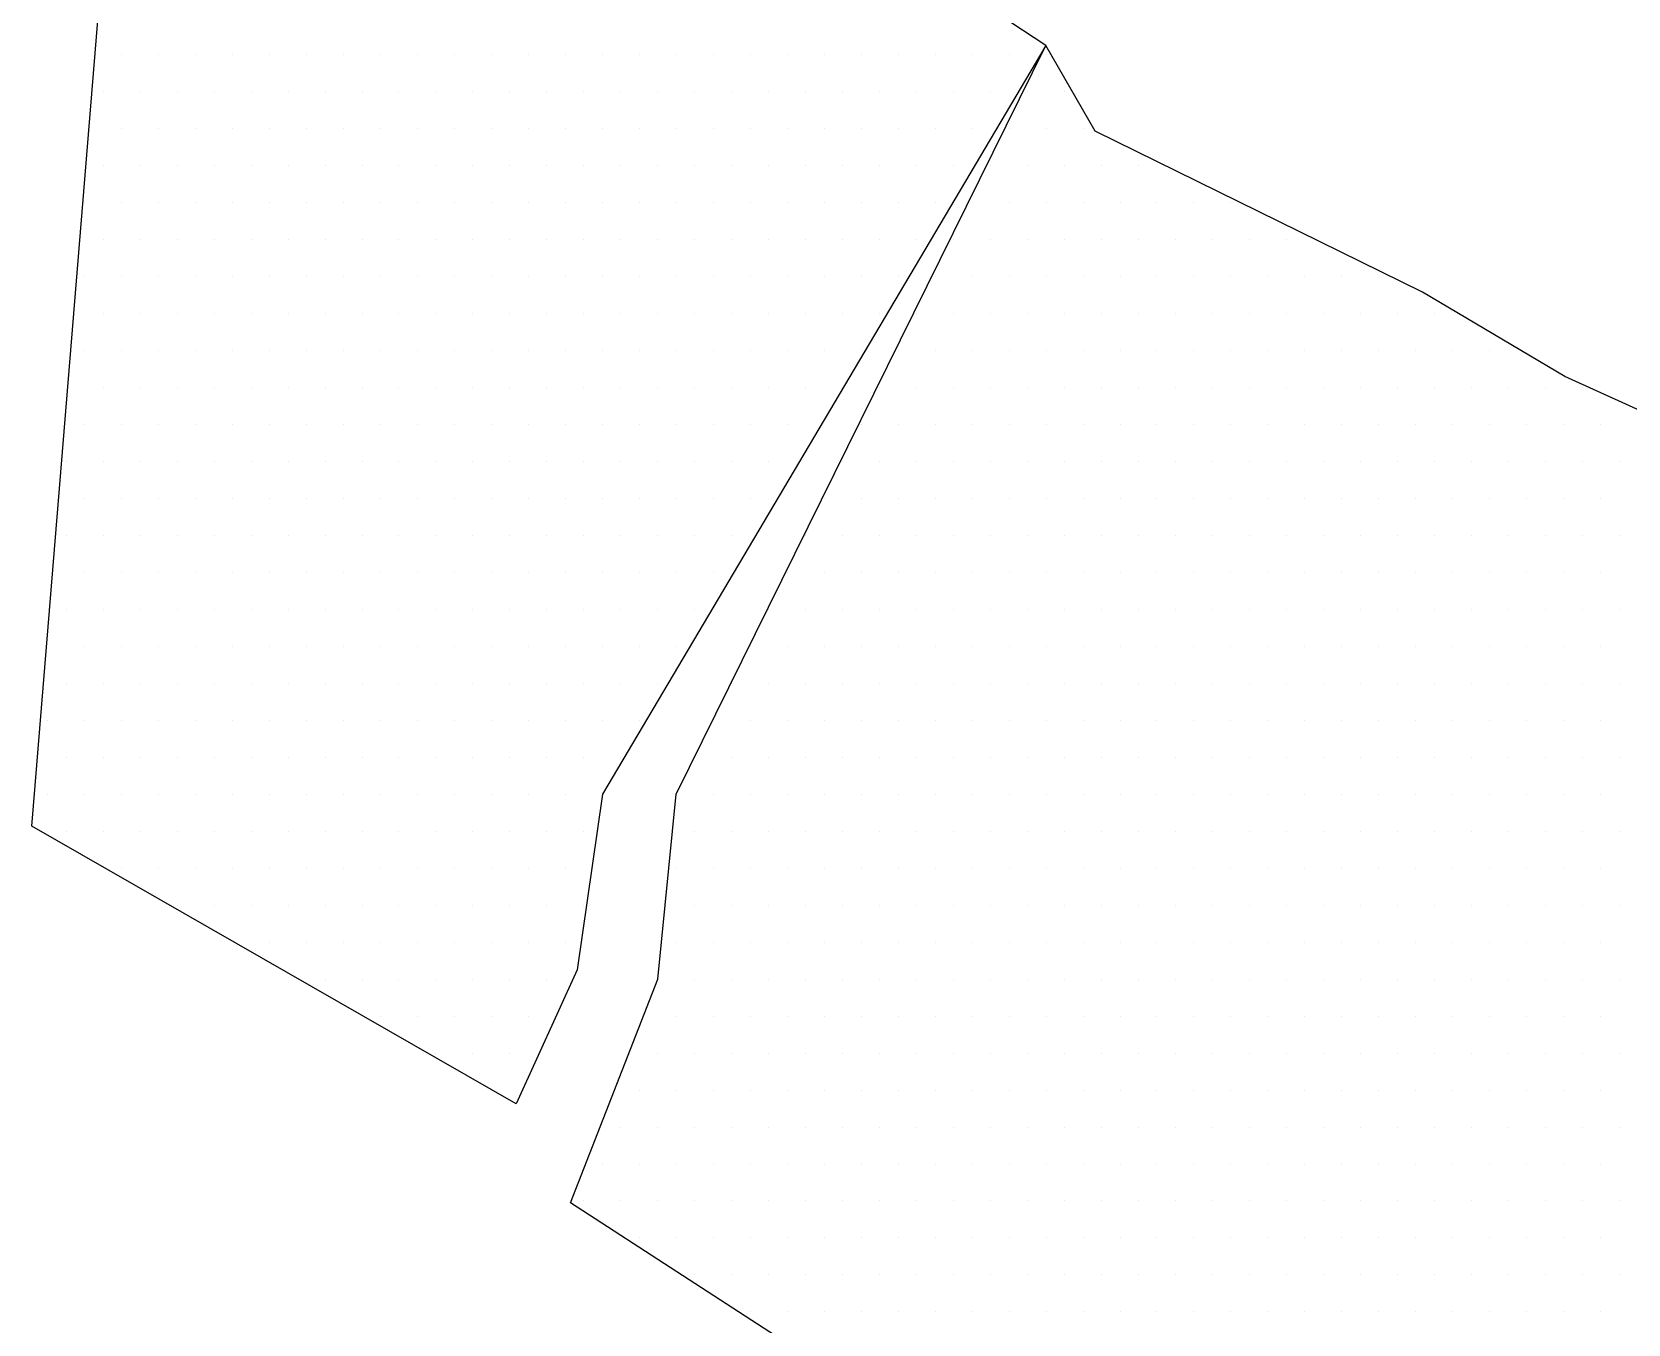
# Model space of a CAD drawing. Header units: metres. Extents: x 3.7 to 6.37, y -20.79 to -16.93.
# Drawn here: x 3.745 to 4.284, y -18.854 to -18.417 of the extents above; entities that cross this region are included whole.
import ezdxf

# ---------------------------------------------------------------- set-up
doc = ezdxf.new("R2010")
doc.units = ezdxf.units.M
doc.header["$LTSCALE"] = 25
doc.header["$MEASUREMENT"] = 0
doc.layers.get('0').update_dxf_attribs({"linetype": 'CONTINUOUS'})
doc.layers.add('STEINE', color=4, linetype='CONTINUOUS')
doc.layers.add('STEINESCHRAFF', color=4, linetype='CONTINUOUS')

# ---------------------------------------------------------------- blocks, each defined once
blk = doc.blocks.new('*X10')
at = {"color": 0}
for p, q in [((377.5, -1842.5), (377.5, -1842.5)), ((378.75, -1842.5), (378.75, -1842.5)), ((380, -1842.5), (380, -1842.5)), ((381.25, -1842.5), (381.25, -1842.5)), ((382.5, -1842.5), (382.5, -1842.5)), ((383.75, -1842.5), (383.75, -1842.5)), ((385, -1842.5), (385, -1842.5)), ((386.25, -1842.5), (386.25, -1842.5)), ((387.5, -1842.5), (387.5, -1842.5)), ((388.75, -1842.5), (388.75, -1842.5)), ((390, -1842.5), (390, -1842.5)), ((391.25, -1842.5), (391.25, -1842.5)), ((392.5, -1842.5), (392.5, -1842.5)), ((393.75, -1842.5), (393.75, -1842.5)), ((395, -1842.5), (395, -1842.5)), ((396.25, -1842.5), (396.25, -1842.5)), ((397.5, -1842.5), (397.5, -1842.5)), ((398.75, -1842.5), (398.75, -1842.5)), ((400, -1842.5), (400, -1842.5)), ((401.25, -1842.5), (401.25, -1842.5)), ((402.5, -1842.5), (402.5, -1842.5)), ((403.75, -1842.5), (403.75, -1842.5)), ((405, -1842.5), (405, -1842.5)), ((406.25, -1842.5), (406.25, -1842.5)), ((407.5, -1842.5), (407.5, -1842.5)), ((408.75, -1842.5), (408.75, -1842.5)), ((376.875, -1843.75), (376.875, -1843.75)), ((378.125, -1843.75), (378.125, -1843.75)), ((379.375, -1843.75), (379.375, -1843.75)), ((380.625, -1843.75), (380.625, -1843.75)), ((381.875, -1843.75), (381.875, -1843.75)), ((383.125, -1843.75), (383.125, -1843.75)), ((384.375, -1843.75), (384.375, -1843.75)), ((385.625, -1843.75), (385.625, -1843.75)), ((386.875, -1843.75), (386.875, -1843.75)), ((388.125, -1843.75), (388.125, -1843.75)), ((389.375, -1843.75), (389.375, -1843.75)), ((390.625, -1843.75), (390.625, -1843.75)), ((391.875, -1843.75), (391.875, -1843.75)), ((393.125, -1843.75), (393.125, -1843.75)), ((394.375, -1843.75), (394.375, -1843.75)), ((395.625, -1843.75), (395.625, -1843.75)), ((396.875, -1843.75), (396.875, -1843.75)), ((398.125, -1843.75), (398.125, -1843.75)), ((399.375, -1843.75), (399.375, -1843.75)), ((400.625, -1843.75), (400.625, -1843.75)), ((401.875, -1843.75), (401.875, -1843.75)), ((403.125, -1843.75), (403.125, -1843.75)), ((404.375, -1843.75), (404.375, -1843.75)), ((405.625, -1843.75), (405.625, -1843.75)), ((406.875, -1843.75), (406.875, -1843.75)), ((408.125, -1843.75), (408.125, -1843.75)), ((409.375, -1843.75), (409.375, -1843.75)), ((377.5, -1845), (377.5, -1845)), ((378.75, -1845), (378.75, -1845)), ((380, -1845), (380, -1845)), ((381.25, -1845), (381.25, -1845)), ((382.5, -1845), (382.5, -1845)), ((383.75, -1845), (383.75, -1845)), ((385, -1845), (385, -1845)), ((386.25, -1845), (386.25, -1845)), ((387.5, -1845), (387.5, -1845)), ((388.75, -1845), (388.75, -1845)), ((390, -1845), (390, -1845)), ((391.25, -1845), (391.25, -1845)), ((392.5, -1845), (392.5, -1845)), ((393.75, -1845), (393.75, -1845)), ((395, -1845), (395, -1845)), ((396.25, -1845), (396.25, -1845)), ((397.5, -1845), (397.5, -1845)), ((398.75, -1845), (398.75, -1845)), ((400, -1845), (400, -1845)), ((401.25, -1845), (401.25, -1845)), ((402.5, -1845), (402.5, -1845)), ((403.75, -1845), (403.75, -1845)), ((405, -1845), (405, -1845)), ((406.25, -1845), (406.25, -1845)), ((407.5, -1845), (407.5, -1845)), ((408.75, -1845), (408.75, -1845)), ((410, -1845), (410, -1845)), ((376.875, -1846.25), (376.875, -1846.25)), ((378.125, -1846.25), (378.125, -1846.25)), ((379.375, -1846.25), (379.375, -1846.25)), ((380.625, -1846.25), (380.625, -1846.25)), ((381.875, -1846.25), (381.875, -1846.25)), ((383.125, -1846.25), (383.125, -1846.25)), ((384.375, -1846.25), (384.375, -1846.25)), ((385.625, -1846.25), (385.625, -1846.25)), ((386.875, -1846.25), (386.875, -1846.25)), ((388.125, -1846.25), (388.125, -1846.25)), ((389.375, -1846.25), (389.375, -1846.25)), ((390.625, -1846.25), (390.625, -1846.25)), ((391.875, -1846.25), (391.875, -1846.25)), ((393.125, -1846.25), (393.125, -1846.25)), ((394.375, -1846.25), (394.375, -1846.25)), ((395.625, -1846.25), (395.625, -1846.25)), ((396.875, -1846.25), (396.875, -1846.25)), ((398.125, -1846.25), (398.125, -1846.25)), ((399.375, -1846.25), (399.375, -1846.25)), ((400.625, -1846.25), (400.625, -1846.25)), ((401.875, -1846.25), (401.875, -1846.25)), ((403.125, -1846.25), (403.125, -1846.25)), ((404.375, -1846.25), (404.375, -1846.25)), ((405.625, -1846.25), (405.625, -1846.25)), ((406.875, -1846.25), (406.875, -1846.25)), ((408.125, -1846.25), (408.125, -1846.25)), ((409.375, -1846.25), (409.375, -1846.25)), ((410.625, -1846.25), (410.625, -1846.25)), ((411.875, -1846.25), (411.875, -1846.25)), ((376.25, -1847.5), (376.25, -1847.5)), ((377.5, -1847.5), (377.5, -1847.5)), ((378.75, -1847.5), (378.75, -1847.5)), ((380, -1847.5), (380, -1847.5)), ((381.25, -1847.5), (381.25, -1847.5)), ((382.5, -1847.5), (382.5, -1847.5)), ((383.75, -1847.5), (383.75, -1847.5)), ((385, -1847.5), (385, -1847.5)), ((386.25, -1847.5), (386.25, -1847.5)), ((387.5, -1847.5), (387.5, -1847.5)), ((388.75, -1847.5), (388.75, -1847.5)), ((390, -1847.5), (390, -1847.5)), ((391.25, -1847.5), (391.25, -1847.5)), ((392.5, -1847.5), (392.5, -1847.5)), ((393.75, -1847.5), (393.75, -1847.5)), ((395, -1847.5), (395, -1847.5)), ((396.25, -1847.5), (396.25, -1847.5)), ((397.5, -1847.5), (397.5, -1847.5)), ((398.75, -1847.5), (398.75, -1847.5)), ((400, -1847.5), (400, -1847.5)), ((401.25, -1847.5), (401.25, -1847.5)), ((402.5, -1847.5), (402.5, -1847.5)), ((403.75, -1847.5), (403.75, -1847.5)), ((405, -1847.5), (405, -1847.5)), ((406.25, -1847.5), (406.25, -1847.5)), ((407.5, -1847.5), (407.5, -1847.5)), ((408.75, -1847.5), (408.75, -1847.5)), ((410, -1847.5), (410, -1847.5)), ((411.25, -1847.5), (411.25, -1847.5)), ((412.5, -1847.5), (412.5, -1847.5)), ((413.75, -1847.5), (413.75, -1847.5)), ((415, -1847.5), (415, -1847.5)), ((376.875, -1848.75), (376.875, -1848.75)), ((378.125, -1848.75), (378.125, -1848.75)), ((379.375, -1848.75), (379.375, -1848.75)), ((380.625, -1848.75), (380.625, -1848.75)), ((381.875, -1848.75), (381.875, -1848.75)), ((383.125, -1848.75), (383.125, -1848.75)), ((384.375, -1848.75), (384.375, -1848.75)), ((385.625, -1848.75), (385.625, -1848.75)), ((386.875, -1848.75), (386.875, -1848.75)), ((388.125, -1848.75), (388.125, -1848.75)), ((389.375, -1848.75), (389.375, -1848.75)), ((390.625, -1848.75), (390.625, -1848.75)), ((391.875, -1848.75), (391.875, -1848.75)), ((393.125, -1848.75), (393.125, -1848.75)), ((394.375, -1848.75), (394.375, -1848.75)), ((395.625, -1848.75), (395.625, -1848.75)), ((396.875, -1848.75), (396.875, -1848.75)), ((398.125, -1848.75), (398.125, -1848.75)), ((399.375, -1848.75), (399.375, -1848.75)), ((400.625, -1848.75), (400.625, -1848.75)), ((401.875, -1848.75), (401.875, -1848.75)), ((403.125, -1848.75), (403.125, -1848.75)), ((404.375, -1848.75), (404.375, -1848.75)), ((405.625, -1848.75), (405.625, -1848.75)), ((406.875, -1848.75), (406.875, -1848.75)), ((408.125, -1848.75), (408.125, -1848.75)), ((409.375, -1848.75), (409.375, -1848.75)), ((410.625, -1848.75), (410.625, -1848.75)), ((411.875, -1848.75), (411.875, -1848.75)), ((413.125, -1848.75), (413.125, -1848.75)), ((414.375, -1848.75), (414.375, -1848.75)), ((415.625, -1848.75), (415.625, -1848.75)), ((416.875, -1848.75), (416.875, -1848.75)), ((376.25, -1850), (376.25, -1850)), ((377.5, -1850), (377.5, -1850)), ((378.75, -1850), (378.75, -1850)), ((380, -1850), (380, -1850)), ((381.25, -1850), (381.25, -1850)), ((382.5, -1850), (382.5, -1850)), ((383.75, -1850), (383.75, -1850)), ((385, -1850), (385, -1850)), ((386.25, -1850), (386.25, -1850)), ((387.5, -1850), (387.5, -1850)), ((388.75, -1850), (388.75, -1850)), ((390, -1850), (390, -1850)), ((391.25, -1850), (391.25, -1850)), ((392.5, -1850), (392.5, -1850)), ((393.75, -1850), (393.75, -1850)), ((395, -1850), (395, -1850)), ((396.25, -1850), (396.25, -1850)), ((397.5, -1850), (397.5, -1850)), ((398.75, -1850), (398.75, -1850)), ((400, -1850), (400, -1850)), ((401.25, -1850), (401.25, -1850)), ((402.5, -1850), (402.5, -1850)), ((403.75, -1850), (403.75, -1850)), ((405, -1850), (405, -1850)), ((406.25, -1850), (406.25, -1850)), ((407.5, -1850), (407.5, -1850)), ((408.75, -1850), (408.75, -1850)), ((410, -1850), (410, -1850)), ((411.25, -1850), (411.25, -1850)), ((412.5, -1850), (412.5, -1850)), ((413.75, -1850), (413.75, -1850)), ((415, -1850), (415, -1850)), ((416.25, -1850), (416.25, -1850)), ((417.5, -1850), (417.5, -1850)), ((418.75, -1850), (418.75, -1850)), ((420, -1850), (420, -1850)), ((376.875, -1851.25), (376.875, -1851.25)), ((378.125, -1851.25), (378.125, -1851.25)), ((379.375, -1851.25), (379.375, -1851.25)), ((380.625, -1851.25), (380.625, -1851.25)), ((381.875, -1851.25), (381.875, -1851.25)), ((383.125, -1851.25), (383.125, -1851.25)), ((384.375, -1851.25), (384.375, -1851.25)), ((385.625, -1851.25), (385.625, -1851.25)), ((386.875, -1851.25), (386.875, -1851.25)), ((388.125, -1851.25), (388.125, -1851.25)), ((389.375, -1851.25), (389.375, -1851.25)), ((390.625, -1851.25), (390.625, -1851.25)), ((391.875, -1851.25), (391.875, -1851.25)), ((393.125, -1851.25), (393.125, -1851.25)), ((394.375, -1851.25), (394.375, -1851.25)), ((395.625, -1851.25), (395.625, -1851.25)), ((396.875, -1851.25), (396.875, -1851.25)), ((398.125, -1851.25), (398.125, -1851.25)), ((399.375, -1851.25), (399.375, -1851.25)), ((400.625, -1851.25), (400.625, -1851.25)), ((401.875, -1851.25), (401.875, -1851.25)), ((403.125, -1851.25), (403.125, -1851.25)), ((404.375, -1851.25), (404.375, -1851.25)), ((405.625, -1851.25), (405.625, -1851.25)), ((406.875, -1851.25), (406.875, -1851.25)), ((408.125, -1851.25), (408.125, -1851.25)), ((409.375, -1851.25), (409.375, -1851.25)), ((410.625, -1851.25), (410.625, -1851.25)), ((411.875, -1851.25), (411.875, -1851.25)), ((413.125, -1851.25), (413.125, -1851.25)), ((414.375, -1851.25), (414.375, -1851.25)), ((415.625, -1851.25), (415.625, -1851.25)), ((416.875, -1851.25), (416.875, -1851.25)), ((418.125, -1851.25), (418.125, -1851.25)), ((419.375, -1851.25), (419.375, -1851.25)), ((420.625, -1851.25), (420.625, -1851.25)), ((421.875, -1851.25), (421.875, -1851.25)), ((376.25, -1852.5), (376.25, -1852.5)), ((377.5, -1852.5), (377.5, -1852.5)), ((378.75, -1852.5), (378.75, -1852.5)), ((380, -1852.5), (380, -1852.5)), ((381.25, -1852.5), (381.25, -1852.5)), ((382.5, -1852.5), (382.5, -1852.5)), ((383.75, -1852.5), (383.75, -1852.5)), ((385, -1852.5), (385, -1852.5)), ((386.25, -1852.5), (386.25, -1852.5)), ((387.5, -1852.5), (387.5, -1852.5)), ((388.75, -1852.5), (388.75, -1852.5)), ((390, -1852.5), (390, -1852.5)), ((391.25, -1852.5), (391.25, -1852.5)), ((392.5, -1852.5), (392.5, -1852.5)), ((393.75, -1852.5), (393.75, -1852.5)), ((395, -1852.5), (395, -1852.5)), ((396.25, -1852.5), (396.25, -1852.5)), ((397.5, -1852.5), (397.5, -1852.5)), ((398.75, -1852.5), (398.75, -1852.5)), ((400, -1852.5), (400, -1852.5)), ((401.25, -1852.5), (401.25, -1852.5)), ((402.5, -1852.5), (402.5, -1852.5)), ((403.75, -1852.5), (403.75, -1852.5)), ((405, -1852.5), (405, -1852.5)), ((406.25, -1852.5), (406.25, -1852.5)), ((407.5, -1852.5), (407.5, -1852.5)), ((408.75, -1852.5), (408.75, -1852.5)), ((410, -1852.5), (410, -1852.5)), ((411.25, -1852.5), (411.25, -1852.5)), ((412.5, -1852.5), (412.5, -1852.5)), ((413.75, -1852.5), (413.75, -1852.5)), ((415, -1852.5), (415, -1852.5)), ((416.25, -1852.5), (416.25, -1852.5)), ((417.5, -1852.5), (417.5, -1852.5)), ((418.75, -1852.5), (418.75, -1852.5)), ((420, -1852.5), (420, -1852.5)), ((421.25, -1852.5), (421.25, -1852.5)), ((422.5, -1852.5), (422.5, -1852.5)), ((423.75, -1852.5), (423.75, -1852.5)), ((376.875, -1853.75), (376.875, -1853.75)), ((378.125, -1853.75), (378.125, -1853.75)), ((379.375, -1853.75), (379.375, -1853.75)), ((380.625, -1853.75), (380.625, -1853.75)), ((381.875, -1853.75), (381.875, -1853.75)), ((383.125, -1853.75), (383.125, -1853.75)), ((384.375, -1853.75), (384.375, -1853.75)), ((385.625, -1853.75), (385.625, -1853.75)), ((386.875, -1853.75), (386.875, -1853.75)), ((388.125, -1853.75), (388.125, -1853.75)), ((389.375, -1853.75), (389.375, -1853.75)), ((390.625, -1853.75), (390.625, -1853.75)), ((391.875, -1853.75), (391.875, -1853.75)), ((393.125, -1853.75), (393.125, -1853.75)), ((394.375, -1853.75), (394.375, -1853.75)), ((395.625, -1853.75), (395.625, -1853.75)), ((396.875, -1853.75), (396.875, -1853.75)), ((398.125, -1853.75), (398.125, -1853.75)), ((399.375, -1853.75), (399.375, -1853.75)), ((400.625, -1853.75), (400.625, -1853.75)), ((401.875, -1853.75), (401.875, -1853.75)), ((403.125, -1853.75), (403.125, -1853.75)), ((404.375, -1853.75), (404.375, -1853.75)), ((405.625, -1853.75), (405.625, -1853.75)), ((406.875, -1853.75), (406.875, -1853.75)), ((408.125, -1853.75), (408.125, -1853.75)), ((409.375, -1853.75), (409.375, -1853.75)), ((410.625, -1853.75), (410.625, -1853.75)), ((411.875, -1853.75), (411.875, -1853.75)), ((413.125, -1853.75), (413.125, -1853.75)), ((414.375, -1853.75), (414.375, -1853.75)), ((415.625, -1853.75), (415.625, -1853.75)), ((416.875, -1853.75), (416.875, -1853.75)), ((418.125, -1853.75), (418.125, -1853.75)), ((419.375, -1853.75), (419.375, -1853.75)), ((420.625, -1853.75), (420.625, -1853.75)), ((421.875, -1853.75), (421.875, -1853.75)), ((423.125, -1853.75), (423.125, -1853.75)), ((424.375, -1853.75), (424.375, -1853.75)), ((425.625, -1853.75), (425.625, -1853.75)), ((426.875, -1853.75), (426.875, -1853.75)), ((376.25, -1855), (376.25, -1855)), ((377.5, -1855), (377.5, -1855)), ((378.75, -1855), (378.75, -1855)), ((380, -1855), (380, -1855)), ((381.25, -1855), (381.25, -1855)), ((382.5, -1855), (382.5, -1855)), ((383.75, -1855), (383.75, -1855)), ((385, -1855), (385, -1855)), ((386.25, -1855), (386.25, -1855)), ((387.5, -1855), (387.5, -1855)), ((388.75, -1855), (388.75, -1855)), ((390, -1855), (390, -1855)), ((391.25, -1855), (391.25, -1855)), ((392.5, -1855), (392.5, -1855)), ((393.75, -1855), (393.75, -1855)), ((395, -1855), (395, -1855)), ((396.25, -1855), (396.25, -1855)), ((397.5, -1855), (397.5, -1855)), ((398.75, -1855), (398.75, -1855)), ((400, -1855), (400, -1855)), ((402.5, -1855), (402.5, -1855)), ((403.75, -1855), (403.75, -1855)), ((405, -1855), (405, -1855)), ((406.25, -1855), (406.25, -1855)), ((407.5, -1855), (407.5, -1855)), ((408.75, -1855), (408.75, -1855)), ((410, -1855), (410, -1855)), ((411.25, -1855), (411.25, -1855)), ((412.5, -1855), (412.5, -1855)), ((413.75, -1855), (413.75, -1855)), ((415, -1855), (415, -1855)), ((416.25, -1855), (416.25, -1855)), ((417.5, -1855), (417.5, -1855)), ((418.75, -1855), (418.75, -1855)), ((420, -1855), (420, -1855)), ((421.25, -1855), (421.25, -1855)), ((422.5, -1855), (422.5, -1855)), ((423.75, -1855), (423.75, -1855)), ((425, -1855), (425, -1855)), ((426.25, -1855), (426.25, -1855)), ((427.5, -1855), (427.5, -1855)), ((375.625, -1856.25), (375.625, -1856.25)), ((376.875, -1856.25), (376.875, -1856.25)), ((378.125, -1856.25), (378.125, -1856.25)), ((379.375, -1856.25), (379.375, -1856.25)), ((380.625, -1856.25), (380.625, -1856.25)), ((381.875, -1856.25), (381.875, -1856.25)), ((383.125, -1856.25), (383.125, -1856.25)), ((384.375, -1856.25), (384.375, -1856.25)), ((385.625, -1856.25), (385.625, -1856.25)), ((386.875, -1856.25), (386.875, -1856.25)), ((388.125, -1856.25), (388.125, -1856.25)), ((389.375, -1856.25), (389.375, -1856.25)), ((390.625, -1856.25), (390.625, -1856.25)), ((391.875, -1856.25), (391.875, -1856.25)), ((393.125, -1856.25), (393.125, -1856.25)), ((394.375, -1856.25), (394.375, -1856.25)), ((395.625, -1856.25), (395.625, -1856.25)), ((396.875, -1856.25), (396.875, -1856.25)), ((398.125, -1856.25), (398.125, -1856.25)), ((399.375, -1856.25), (399.375, -1856.25)), ((401.875, -1856.25), (401.875, -1856.25)), ((403.125, -1856.25), (403.125, -1856.25)), ((404.375, -1856.25), (404.375, -1856.25)), ((405.625, -1856.25), (405.625, -1856.25)), ((406.875, -1856.25), (406.875, -1856.25)), ((408.125, -1856.25), (408.125, -1856.25)), ((409.375, -1856.25), (409.375, -1856.25)), ((410.625, -1856.25), (410.625, -1856.25)), ((411.875, -1856.25), (411.875, -1856.25)), ((413.125, -1856.25), (413.125, -1856.25)), ((414.375, -1856.25), (414.375, -1856.25)), ((415.625, -1856.25), (415.625, -1856.25)), ((416.875, -1856.25), (416.875, -1856.25)), ((418.125, -1856.25), (418.125, -1856.25)), ((419.375, -1856.25), (419.375, -1856.25)), ((420.625, -1856.25), (420.625, -1856.25)), ((421.875, -1856.25), (421.875, -1856.25)), ((423.125, -1856.25), (423.125, -1856.25)), ((424.375, -1856.25), (424.375, -1856.25)), ((425.625, -1856.25), (425.625, -1856.25)), ((426.875, -1856.25), (426.875, -1856.25)), ((428.125, -1856.25), (428.125, -1856.25)), ((376.25, -1857.5), (376.25, -1857.5)), ((377.5, -1857.5), (377.5, -1857.5)), ((378.75, -1857.5), (378.75, -1857.5)), ((380, -1857.5), (380, -1857.5)), ((381.25, -1857.5), (381.25, -1857.5)), ((382.5, -1857.5), (382.5, -1857.5)), ((383.75, -1857.5), (383.75, -1857.5)), ((385, -1857.5), (385, -1857.5)), ((386.25, -1857.5), (386.25, -1857.5)), ((387.5, -1857.5), (387.5, -1857.5)), ((388.75, -1857.5), (388.75, -1857.5)), ((390, -1857.5), (390, -1857.5)), ((391.25, -1857.5), (391.25, -1857.5)), ((392.5, -1857.5), (392.5, -1857.5)), ((393.75, -1857.5), (393.75, -1857.5)), ((395, -1857.5), (395, -1857.5)), ((396.25, -1857.5), (396.25, -1857.5)), ((397.5, -1857.5), (397.5, -1857.5)), ((398.75, -1857.5), (398.75, -1857.5)), ((401.25, -1857.5), (401.25, -1857.5)), ((402.5, -1857.5), (402.5, -1857.5)), ((403.75, -1857.5), (403.75, -1857.5)), ((405, -1857.5), (405, -1857.5)), ((406.25, -1857.5), (406.25, -1857.5)), ((407.5, -1857.5), (407.5, -1857.5)), ((408.75, -1857.5), (408.75, -1857.5)), ((410, -1857.5), (410, -1857.5)), ((411.25, -1857.5), (411.25, -1857.5)), ((412.5, -1857.5), (412.5, -1857.5)), ((413.75, -1857.5), (413.75, -1857.5)), ((415, -1857.5), (415, -1857.5)), ((416.25, -1857.5), (416.25, -1857.5)), ((417.5, -1857.5), (417.5, -1857.5)), ((418.75, -1857.5), (418.75, -1857.5)), ((420, -1857.5), (420, -1857.5)), ((421.25, -1857.5), (421.25, -1857.5)), ((422.5, -1857.5), (422.5, -1857.5)), ((423.75, -1857.5), (423.75, -1857.5)), ((425, -1857.5), (425, -1857.5)), ((426.25, -1857.5), (426.25, -1857.5)), ((427.5, -1857.5), (427.5, -1857.5)), ((375.625, -1858.75), (375.625, -1858.75)), ((376.875, -1858.75), (376.875, -1858.75)), ((378.125, -1858.75), (378.125, -1858.75)), ((379.375, -1858.75), (379.375, -1858.75)), ((380.625, -1858.75), (380.625, -1858.75)), ((381.875, -1858.75), (381.875, -1858.75)), ((383.125, -1858.75), (383.125, -1858.75)), ((384.375, -1858.75), (384.375, -1858.75)), ((385.625, -1858.75), (385.625, -1858.75)), ((386.875, -1858.75), (386.875, -1858.75)), ((388.125, -1858.75), (388.125, -1858.75)), ((389.375, -1858.75), (389.375, -1858.75)), ((390.625, -1858.75), (390.625, -1858.75)), ((391.875, -1858.75), (391.875, -1858.75)), ((393.125, -1858.75), (393.125, -1858.75)), ((394.375, -1858.75), (394.375, -1858.75)), ((395.625, -1858.75), (395.625, -1858.75)), ((396.875, -1858.75), (396.875, -1858.75)), ((398.125, -1858.75), (398.125, -1858.75)), ((400.625, -1858.75), (400.625, -1858.75)), ((401.875, -1858.75), (401.875, -1858.75)), ((403.125, -1858.75), (403.125, -1858.75)), ((404.375, -1858.75), (404.375, -1858.75)), ((405.625, -1858.75), (405.625, -1858.75)), ((406.875, -1858.75), (406.875, -1858.75)), ((408.125, -1858.75), (408.125, -1858.75)), ((409.375, -1858.75), (409.375, -1858.75)), ((410.625, -1858.75), (410.625, -1858.75)), ((411.875, -1858.75), (411.875, -1858.75)), ((413.125, -1858.75), (413.125, -1858.75)), ((414.375, -1858.75), (414.375, -1858.75)), ((415.625, -1858.75), (415.625, -1858.75)), ((416.875, -1858.75), (416.875, -1858.75)), ((418.125, -1858.75), (418.125, -1858.75)), ((419.375, -1858.75), (419.375, -1858.75)), ((420.625, -1858.75), (420.625, -1858.75)), ((421.875, -1858.75), (421.875, -1858.75)), ((423.125, -1858.75), (423.125, -1858.75)), ((424.375, -1858.75), (424.375, -1858.75)), ((425.625, -1858.75), (425.625, -1858.75)), ((426.875, -1858.75), (426.875, -1858.75)), ((428.125, -1858.75), (428.125, -1858.75)), ((376.25, -1860), (376.25, -1860)), ((377.5, -1860), (377.5, -1860)), ((378.75, -1860), (378.75, -1860)), ((380, -1860), (380, -1860)), ((381.25, -1860), (381.25, -1860)), ((382.5, -1860), (382.5, -1860)), ((383.75, -1860), (383.75, -1860)), ((385, -1860), (385, -1860)), ((386.25, -1860), (386.25, -1860)), ((387.5, -1860), (387.5, -1860)), ((388.75, -1860), (388.75, -1860)), ((390, -1860), (390, -1860)), ((391.25, -1860), (391.25, -1860)), ((392.5, -1860), (392.5, -1860)), ((393.75, -1860), (393.75, -1860)), ((395, -1860), (395, -1860)), ((396.25, -1860), (396.25, -1860)), ((397.5, -1860), (397.5, -1860)), ((400, -1860), (400, -1860)), ((401.25, -1860), (401.25, -1860)), ((402.5, -1860), (402.5, -1860)), ((403.75, -1860), (403.75, -1860)), ((405, -1860), (405, -1860)), ((406.25, -1860), (406.25, -1860)), ((407.5, -1860), (407.5, -1860)), ((408.75, -1860), (408.75, -1860)), ((410, -1860), (410, -1860)), ((411.25, -1860), (411.25, -1860)), ((412.5, -1860), (412.5, -1860)), ((413.75, -1860), (413.75, -1860)), ((415, -1860), (415, -1860)), ((416.25, -1860), (416.25, -1860)), ((417.5, -1860), (417.5, -1860)), ((418.75, -1860), (418.75, -1860)), ((420, -1860), (420, -1860)), ((421.25, -1860), (421.25, -1860)), ((422.5, -1860), (422.5, -1860)), ((423.75, -1860), (423.75, -1860)), ((425, -1860), (425, -1860)), ((426.25, -1860), (426.25, -1860)), ((427.5, -1860), (427.5, -1860)), ((375.625, -1861.25), (375.625, -1861.25)), ((376.875, -1861.25), (376.875, -1861.25)), ((378.125, -1861.25), (378.125, -1861.25)), ((379.375, -1861.25), (379.375, -1861.25)), ((380.625, -1861.25), (380.625, -1861.25)), ((381.875, -1861.25), (381.875, -1861.25)), ((383.125, -1861.25), (383.125, -1861.25)), ((384.375, -1861.25), (384.375, -1861.25)), ((385.625, -1861.25), (385.625, -1861.25)), ((386.875, -1861.25), (386.875, -1861.25)), ((388.125, -1861.25), (388.125, -1861.25)), ((389.375, -1861.25), (389.375, -1861.25)), ((390.625, -1861.25), (390.625, -1861.25)), ((391.875, -1861.25), (391.875, -1861.25)), ((393.125, -1861.25), (393.125, -1861.25)), ((394.375, -1861.25), (394.375, -1861.25)), ((395.625, -1861.25), (395.625, -1861.25)), ((396.875, -1861.25), (396.875, -1861.25)), ((399.375, -1861.25), (399.375, -1861.25)), ((400.625, -1861.25), (400.625, -1861.25)), ((401.875, -1861.25), (401.875, -1861.25)), ((403.125, -1861.25), (403.125, -1861.25)), ((404.375, -1861.25), (404.375, -1861.25)), ((405.625, -1861.25), (405.625, -1861.25)), ((406.875, -1861.25), (406.875, -1861.25)), ((408.125, -1861.25), (408.125, -1861.25)), ((409.375, -1861.25), (409.375, -1861.25)), ((410.625, -1861.25), (410.625, -1861.25)), ((411.875, -1861.25), (411.875, -1861.25)), ((413.125, -1861.25), (413.125, -1861.25)), ((414.375, -1861.25), (414.375, -1861.25)), ((415.625, -1861.25), (415.625, -1861.25)), ((416.875, -1861.25), (416.875, -1861.25)), ((418.125, -1861.25), (418.125, -1861.25)), ((419.375, -1861.25), (419.375, -1861.25)), ((420.625, -1861.25), (420.625, -1861.25)), ((421.875, -1861.25), (421.875, -1861.25)), ((423.125, -1861.25), (423.125, -1861.25)), ((424.375, -1861.25), (424.375, -1861.25)), ((425.625, -1861.25), (425.625, -1861.25)), ((426.875, -1861.25), (426.875, -1861.25)), ((428.125, -1861.25), (428.125, -1861.25)), ((375, -1862.5), (375, -1862.5)), ((376.25, -1862.5), (376.25, -1862.5)), ((377.5, -1862.5), (377.5, -1862.5)), ((378.75, -1862.5), (378.75, -1862.5)), ((380, -1862.5), (380, -1862.5)), ((381.25, -1862.5), (381.25, -1862.5)), ((382.5, -1862.5), (382.5, -1862.5)), ((383.75, -1862.5), (383.75, -1862.5)), ((385, -1862.5), (385, -1862.5)), ((386.25, -1862.5), (386.25, -1862.5)), ((387.5, -1862.5), (387.5, -1862.5)), ((388.75, -1862.5), (388.75, -1862.5)), ((390, -1862.5), (390, -1862.5)), ((391.25, -1862.5), (391.25, -1862.5)), ((392.5, -1862.5), (392.5, -1862.5)), ((393.75, -1862.5), (393.75, -1862.5)), ((395, -1862.5), (395, -1862.5)), ((396.25, -1862.5), (396.25, -1862.5)), ((398.75, -1862.5), (398.75, -1862.5)), ((400, -1862.5), (400, -1862.5)), ((401.25, -1862.5), (401.25, -1862.5)), ((402.5, -1862.5), (402.5, -1862.5)), ((403.75, -1862.5), (403.75, -1862.5)), ((405, -1862.5), (405, -1862.5)), ((406.25, -1862.5), (406.25, -1862.5)), ((407.5, -1862.5), (407.5, -1862.5)), ((408.75, -1862.5), (408.75, -1862.5)), ((410, -1862.5), (410, -1862.5)), ((411.25, -1862.5), (411.25, -1862.5)), ((412.5, -1862.5), (412.5, -1862.5)), ((413.75, -1862.5), (413.75, -1862.5)), ((415, -1862.5), (415, -1862.5)), ((416.25, -1862.5), (416.25, -1862.5)), ((417.5, -1862.5), (417.5, -1862.5)), ((418.75, -1862.5), (418.75, -1862.5)), ((420, -1862.5), (420, -1862.5)), ((421.25, -1862.5), (421.25, -1862.5)), ((422.5, -1862.5), (422.5, -1862.5)), ((423.75, -1862.5), (423.75, -1862.5)), ((425, -1862.5), (425, -1862.5)), ((426.25, -1862.5), (426.25, -1862.5)), ((427.5, -1862.5), (427.5, -1862.5)), ((375.625, -1863.75), (375.625, -1863.75)), ((376.875, -1863.75), (376.875, -1863.75)), ((378.125, -1863.75), (378.125, -1863.75)), ((379.375, -1863.75), (379.375, -1863.75)), ((380.625, -1863.75), (380.625, -1863.75)), ((381.875, -1863.75), (381.875, -1863.75)), ((383.125, -1863.75), (383.125, -1863.75)), ((384.375, -1863.75), (384.375, -1863.75)), ((385.625, -1863.75), (385.625, -1863.75)), ((386.875, -1863.75), (386.875, -1863.75)), ((388.125, -1863.75), (388.125, -1863.75)), ((389.375, -1863.75), (389.375, -1863.75)), ((390.625, -1863.75), (390.625, -1863.75)), ((391.875, -1863.75), (391.875, -1863.75)), ((393.125, -1863.75), (393.125, -1863.75)), ((394.375, -1863.75), (394.375, -1863.75)), ((395.625, -1863.75), (395.625, -1863.75)), ((398.125, -1863.75), (398.125, -1863.75)), ((399.375, -1863.75), (399.375, -1863.75)), ((400.625, -1863.75), (400.625, -1863.75)), ((401.875, -1863.75), (401.875, -1863.75)), ((403.125, -1863.75), (403.125, -1863.75)), ((404.375, -1863.75), (404.375, -1863.75)), ((405.625, -1863.75), (405.625, -1863.75)), ((406.875, -1863.75), (406.875, -1863.75)), ((408.125, -1863.75), (408.125, -1863.75)), ((409.375, -1863.75), (409.375, -1863.75)), ((410.625, -1863.75), (410.625, -1863.75)), ((411.875, -1863.75), (411.875, -1863.75)), ((413.125, -1863.75), (413.125, -1863.75)), ((414.375, -1863.75), (414.375, -1863.75)), ((415.625, -1863.75), (415.625, -1863.75)), ((416.875, -1863.75), (416.875, -1863.75)), ((418.125, -1863.75), (418.125, -1863.75)), ((419.375, -1863.75), (419.375, -1863.75)), ((420.625, -1863.75), (420.625, -1863.75)), ((421.875, -1863.75), (421.875, -1863.75)), ((423.125, -1863.75), (423.125, -1863.75)), ((424.375, -1863.75), (424.375, -1863.75)), ((425.625, -1863.75), (425.625, -1863.75)), ((426.875, -1863.75), (426.875, -1863.75)), ((428.125, -1863.75), (428.125, -1863.75)), ((375, -1865), (375, -1865)), ((376.25, -1865), (376.25, -1865)), ((377.5, -1865), (377.5, -1865)), ((378.75, -1865), (378.75, -1865)), ((380, -1865), (380, -1865)), ((381.25, -1865), (381.25, -1865)), ((382.5, -1865), (382.5, -1865)), ((383.75, -1865), (383.75, -1865)), ((385, -1865), (385, -1865)), ((386.25, -1865), (386.25, -1865)), ((387.5, -1865), (387.5, -1865)), ((388.75, -1865), (388.75, -1865)), ((390, -1865), (390, -1865)), ((391.25, -1865), (391.25, -1865)), ((392.5, -1865), (392.5, -1865)), ((393.75, -1865), (393.75, -1865)), ((395, -1865), (395, -1865)), ((397.5, -1865), (397.5, -1865)), ((398.75, -1865), (398.75, -1865)), ((400, -1865), (400, -1865)), ((401.25, -1865), (401.25, -1865)), ((402.5, -1865), (402.5, -1865)), ((403.75, -1865), (403.75, -1865)), ((405, -1865), (405, -1865)), ((406.25, -1865), (406.25, -1865)), ((407.5, -1865), (407.5, -1865)), ((408.75, -1865), (408.75, -1865)), ((410, -1865), (410, -1865)), ((411.25, -1865), (411.25, -1865)), ((412.5, -1865), (412.5, -1865)), ((413.75, -1865), (413.75, -1865)), ((415, -1865), (415, -1865)), ((416.25, -1865), (416.25, -1865)), ((417.5, -1865), (417.5, -1865)), ((418.75, -1865), (418.75, -1865)), ((420, -1865), (420, -1865)), ((421.25, -1865), (421.25, -1865)), ((422.5, -1865), (422.5, -1865)), ((423.75, -1865), (423.75, -1865)), ((425, -1865), (425, -1865)), ((426.25, -1865), (426.25, -1865)), ((427.5, -1865), (427.5, -1865)), ((375.625, -1866.25), (375.625, -1866.25)), ((376.875, -1866.25), (376.875, -1866.25)), ((378.125, -1866.25), (378.125, -1866.25)), ((379.375, -1866.25), (379.375, -1866.25)), ((380.625, -1866.25), (380.625, -1866.25)), ((381.875, -1866.25), (381.875, -1866.25)), ((383.125, -1866.25), (383.125, -1866.25)), ((384.375, -1866.25), (384.375, -1866.25)), ((385.625, -1866.25), (385.625, -1866.25)), ((386.875, -1866.25), (386.875, -1866.25)), ((388.125, -1866.25), (388.125, -1866.25)), ((389.375, -1866.25), (389.375, -1866.25)), ((390.625, -1866.25), (390.625, -1866.25)), ((391.875, -1866.25), (391.875, -1866.25)), ((393.125, -1866.25), (393.125, -1866.25)), ((394.375, -1866.25), (394.375, -1866.25)), ((396.875, -1866.25), (396.875, -1866.25)), ((398.125, -1866.25), (398.125, -1866.25)), ((399.375, -1866.25), (399.375, -1866.25)), ((400.625, -1866.25), (400.625, -1866.25)), ((401.875, -1866.25), (401.875, -1866.25)), ((403.125, -1866.25), (403.125, -1866.25)), ((404.375, -1866.25), (404.375, -1866.25)), ((405.625, -1866.25), (405.625, -1866.25)), ((406.875, -1866.25), (406.875, -1866.25)), ((408.125, -1866.25), (408.125, -1866.25)), ((409.375, -1866.25), (409.375, -1866.25)), ((410.625, -1866.25), (410.625, -1866.25)), ((411.875, -1866.25), (411.875, -1866.25)), ((413.125, -1866.25), (413.125, -1866.25)), ((414.375, -1866.25), (414.375, -1866.25)), ((415.625, -1866.25), (415.625, -1866.25)), ((416.875, -1866.25), (416.875, -1866.25)), ((418.125, -1866.25), (418.125, -1866.25)), ((419.375, -1866.25), (419.375, -1866.25)), ((420.625, -1866.25), (420.625, -1866.25)), ((421.875, -1866.25), (421.875, -1866.25)), ((423.125, -1866.25), (423.125, -1866.25)), ((424.375, -1866.25), (424.375, -1866.25)), ((425.625, -1866.25), (425.625, -1866.25)), ((426.875, -1866.25), (426.875, -1866.25)), ((428.125, -1866.25), (428.125, -1866.25)), ((375, -1867.5), (375, -1867.5)), ((376.25, -1867.5), (376.25, -1867.5)), ((377.5, -1867.5), (377.5, -1867.5)), ((378.75, -1867.5), (378.75, -1867.5)), ((380, -1867.5), (380, -1867.5)), ((381.25, -1867.5), (381.25, -1867.5)), ((382.5, -1867.5), (382.5, -1867.5)), ((383.75, -1867.5), (383.75, -1867.5)), ((385, -1867.5), (385, -1867.5)), ((386.25, -1867.5), (386.25, -1867.5)), ((387.5, -1867.5), (387.5, -1867.5)), ((388.75, -1867.5), (388.75, -1867.5)), ((390, -1867.5), (390, -1867.5)), ((391.25, -1867.5), (391.25, -1867.5)), ((392.5, -1867.5), (392.5, -1867.5)), ((396.25, -1867.5), (396.25, -1867.5)), ((397.5, -1867.5), (397.5, -1867.5)), ((398.75, -1867.5), (398.75, -1867.5)), ((400, -1867.5), (400, -1867.5)), ((401.25, -1867.5), (401.25, -1867.5)), ((402.5, -1867.5), (402.5, -1867.5)), ((403.75, -1867.5), (403.75, -1867.5)), ((405, -1867.5), (405, -1867.5)), ((406.25, -1867.5), (406.25, -1867.5)), ((407.5, -1867.5), (407.5, -1867.5)), ((408.75, -1867.5), (408.75, -1867.5)), ((410, -1867.5), (410, -1867.5)), ((411.25, -1867.5), (411.25, -1867.5)), ((412.5, -1867.5), (412.5, -1867.5)), ((413.75, -1867.5), (413.75, -1867.5)), ((415, -1867.5), (415, -1867.5)), ((416.25, -1867.5), (416.25, -1867.5)), ((417.5, -1867.5), (417.5, -1867.5)), ((418.75, -1867.5), (418.75, -1867.5)), ((420, -1867.5), (420, -1867.5)), ((421.25, -1867.5), (421.25, -1867.5)), ((422.5, -1867.5), (422.5, -1867.5)), ((423.75, -1867.5), (423.75, -1867.5)), ((425, -1867.5), (425, -1867.5)), ((426.25, -1867.5), (426.25, -1867.5)), ((427.5, -1867.5), (427.5, -1867.5)), ((375.625, -1868.75), (375.625, -1868.75)), ((376.875, -1868.75), (376.875, -1868.75)), ((378.125, -1868.75), (378.125, -1868.75)), ((379.375, -1868.75), (379.375, -1868.75)), ((380.625, -1868.75), (380.625, -1868.75)), ((381.875, -1868.75), (381.875, -1868.75)), ((383.125, -1868.75), (383.125, -1868.75)), ((384.375, -1868.75), (384.375, -1868.75)), ((385.625, -1868.75), (385.625, -1868.75)), ((386.875, -1868.75), (386.875, -1868.75)), ((388.125, -1868.75), (388.125, -1868.75)), ((389.375, -1868.75), (389.375, -1868.75)), ((390.625, -1868.75), (390.625, -1868.75)), ((391.875, -1868.75), (391.875, -1868.75)), ((393.125, -1868.75), (393.125, -1868.75)), ((396.875, -1868.75), (396.875, -1868.75)), ((398.125, -1868.75), (398.125, -1868.75)), ((399.375, -1868.75), (399.375, -1868.75)), ((400.625, -1868.75), (400.625, -1868.75)), ((401.875, -1868.75), (401.875, -1868.75)), ((403.125, -1868.75), (403.125, -1868.75)), ((404.375, -1868.75), (404.375, -1868.75)), ((405.625, -1868.75), (405.625, -1868.75)), ((406.875, -1868.75), (406.875, -1868.75)), ((408.125, -1868.75), (408.125, -1868.75)), ((409.375, -1868.75), (409.375, -1868.75)), ((410.625, -1868.75), (410.625, -1868.75)), ((411.875, -1868.75), (411.875, -1868.75)), ((413.125, -1868.75), (413.125, -1868.75)), ((414.375, -1868.75), (414.375, -1868.75)), ((415.625, -1868.75), (415.625, -1868.75)), ((416.875, -1868.75), (416.875, -1868.75)), ((418.125, -1868.75), (418.125, -1868.75)), ((419.375, -1868.75), (419.375, -1868.75)), ((420.625, -1868.75), (420.625, -1868.75)), ((421.875, -1868.75), (421.875, -1868.75)), ((423.125, -1868.75), (423.125, -1868.75)), ((424.375, -1868.75), (424.375, -1868.75)), ((425.625, -1868.75), (425.625, -1868.75)), ((426.875, -1868.75), (426.875, -1868.75)), ((428.125, -1868.75), (428.125, -1868.75)), ((377.5, -1870), (377.5, -1870)), ((378.75, -1870), (378.75, -1870)), ((380, -1870), (380, -1870)), ((381.25, -1870), (381.25, -1870)), ((382.5, -1870), (382.5, -1870)), ((383.75, -1870), (383.75, -1870)), ((385, -1870), (385, -1870)), ((386.25, -1870), (386.25, -1870)), ((387.5, -1870), (387.5, -1870)), ((388.75, -1870), (388.75, -1870)), ((390, -1870), (390, -1870)), ((391.25, -1870), (391.25, -1870)), ((392.5, -1870), (392.5, -1870)), ((396.25, -1870), (396.25, -1870)), ((397.5, -1870), (397.5, -1870)), ((398.75, -1870), (398.75, -1870)), ((400, -1870), (400, -1870)), ((401.25, -1870), (401.25, -1870)), ((402.5, -1870), (402.5, -1870)), ((403.75, -1870), (403.75, -1870)), ((405, -1870), (405, -1870)), ((406.25, -1870), (406.25, -1870)), ((407.5, -1870), (407.5, -1870)), ((408.75, -1870), (408.75, -1870)), ((410, -1870), (410, -1870)), ((411.25, -1870), (411.25, -1870)), ((412.5, -1870), (412.5, -1870)), ((413.75, -1870), (413.75, -1870)), ((415, -1870), (415, -1870)), ((416.25, -1870), (416.25, -1870)), ((417.5, -1870), (417.5, -1870)), ((418.75, -1870), (418.75, -1870)), ((420, -1870), (420, -1870)), ((421.25, -1870), (421.25, -1870)), ((422.5, -1870), (422.5, -1870)), ((423.75, -1870), (423.75, -1870)), ((425, -1870), (425, -1870)), ((426.25, -1870), (426.25, -1870)), ((427.5, -1870), (427.5, -1870)), ((379.375, -1871.25), (379.375, -1871.25)), ((380.625, -1871.25), (380.625, -1871.25)), ((381.875, -1871.25), (381.875, -1871.25)), ((383.125, -1871.25), (383.125, -1871.25)), ((384.375, -1871.25), (384.375, -1871.25)), ((385.625, -1871.25), (385.625, -1871.25)), ((386.875, -1871.25), (386.875, -1871.25)), ((388.125, -1871.25), (388.125, -1871.25)), ((389.375, -1871.25), (389.375, -1871.25)), ((390.625, -1871.25), (390.625, -1871.25)), ((391.875, -1871.25), (391.875, -1871.25)), ((393.125, -1871.25), (393.125, -1871.25)), ((396.875, -1871.25), (396.875, -1871.25)), ((398.125, -1871.25), (398.125, -1871.25)), ((399.375, -1871.25), (399.375, -1871.25)), ((400.625, -1871.25), (400.625, -1871.25)), ((401.875, -1871.25), (401.875, -1871.25)), ((403.125, -1871.25), (403.125, -1871.25)), ((404.375, -1871.25), (404.375, -1871.25)), ((405.625, -1871.25), (405.625, -1871.25)), ((406.875, -1871.25), (406.875, -1871.25)), ((408.125, -1871.25), (408.125, -1871.25)), ((409.375, -1871.25), (409.375, -1871.25)), ((410.625, -1871.25), (410.625, -1871.25)), ((411.875, -1871.25), (411.875, -1871.25)), ((413.125, -1871.25), (413.125, -1871.25)), ((414.375, -1871.25), (414.375, -1871.25)), ((415.625, -1871.25), (415.625, -1871.25)), ((416.875, -1871.25), (416.875, -1871.25)), ((418.125, -1871.25), (418.125, -1871.25)), ((419.375, -1871.25), (419.375, -1871.25)), ((420.625, -1871.25), (420.625, -1871.25)), ((421.875, -1871.25), (421.875, -1871.25)), ((423.125, -1871.25), (423.125, -1871.25)), ((424.375, -1871.25), (424.375, -1871.25)), ((425.625, -1871.25), (425.625, -1871.25)), ((426.875, -1871.25), (426.875, -1871.25)), ((428.125, -1871.25), (428.125, -1871.25)), ((382.5, -1872.5), (382.5, -1872.5)), ((383.75, -1872.5), (383.75, -1872.5)), ((385, -1872.5), (385, -1872.5)), ((386.25, -1872.5), (386.25, -1872.5)), ((387.5, -1872.5), (387.5, -1872.5)), ((388.75, -1872.5), (388.75, -1872.5)), ((390, -1872.5), (390, -1872.5)), ((391.25, -1872.5), (391.25, -1872.5)), ((392.5, -1872.5), (392.5, -1872.5)), ((396.25, -1872.5), (396.25, -1872.5)), ((397.5, -1872.5), (397.5, -1872.5)), ((398.75, -1872.5), (398.75, -1872.5)), ((400, -1872.5), (400, -1872.5)), ((401.25, -1872.5), (401.25, -1872.5)), ((402.5, -1872.5), (402.5, -1872.5)), ((403.75, -1872.5), (403.75, -1872.5)), ((405, -1872.5), (405, -1872.5)), ((406.25, -1872.5), (406.25, -1872.5)), ((407.5, -1872.5), (407.5, -1872.5)), ((408.75, -1872.5), (408.75, -1872.5)), ((410, -1872.5), (410, -1872.5)), ((411.25, -1872.5), (411.25, -1872.5)), ((412.5, -1872.5), (412.5, -1872.5)), ((413.75, -1872.5), (413.75, -1872.5)), ((415, -1872.5), (415, -1872.5)), ((416.25, -1872.5), (416.25, -1872.5)), ((417.5, -1872.5), (417.5, -1872.5)), ((418.75, -1872.5), (418.75, -1872.5)), ((420, -1872.5), (420, -1872.5)), ((421.25, -1872.5), (421.25, -1872.5)), ((422.5, -1872.5), (422.5, -1872.5)), ((423.75, -1872.5), (423.75, -1872.5)), ((425, -1872.5), (425, -1872.5)), ((426.25, -1872.5), (426.25, -1872.5)), ((427.5, -1872.5), (427.5, -1872.5)), ((384.375, -1873.75), (384.375, -1873.75)), ((385.625, -1873.75), (385.625, -1873.75)), ((386.875, -1873.75), (386.875, -1873.75)), ((388.125, -1873.75), (388.125, -1873.75)), ((389.375, -1873.75), (389.375, -1873.75)), ((390.625, -1873.75), (390.625, -1873.75)), ((391.875, -1873.75), (391.875, -1873.75)), ((395.625, -1873.75), (395.625, -1873.75)), ((396.875, -1873.75), (396.875, -1873.75)), ((398.125, -1873.75), (398.125, -1873.75)), ((399.375, -1873.75), (399.375, -1873.75)), ((400.625, -1873.75), (400.625, -1873.75)), ((401.875, -1873.75), (401.875, -1873.75)), ((403.125, -1873.75), (403.125, -1873.75)), ((404.375, -1873.75), (404.375, -1873.75)), ((405.625, -1873.75), (405.625, -1873.75)), ((406.875, -1873.75), (406.875, -1873.75)), ((408.125, -1873.75), (408.125, -1873.75)), ((409.375, -1873.75), (409.375, -1873.75)), ((410.625, -1873.75), (410.625, -1873.75)), ((411.875, -1873.75), (411.875, -1873.75)), ((413.125, -1873.75), (413.125, -1873.75)), ((414.375, -1873.75), (414.375, -1873.75)), ((415.625, -1873.75), (415.625, -1873.75)), ((416.875, -1873.75), (416.875, -1873.75)), ((418.125, -1873.75), (418.125, -1873.75)), ((419.375, -1873.75), (419.375, -1873.75)), ((420.625, -1873.75), (420.625, -1873.75)), ((421.875, -1873.75), (421.875, -1873.75)), ((423.125, -1873.75), (423.125, -1873.75)), ((424.375, -1873.75), (424.375, -1873.75)), ((425.625, -1873.75), (425.625, -1873.75)), ((426.875, -1873.75), (426.875, -1873.75)), ((428.125, -1873.75), (428.125, -1873.75)), ((386.25, -1875), (386.25, -1875)), ((387.5, -1875), (387.5, -1875)), ((388.75, -1875), (388.75, -1875)), ((390, -1875), (390, -1875)), ((391.25, -1875), (391.25, -1875)), ((396.25, -1875), (396.25, -1875)), ((397.5, -1875), (397.5, -1875)), ((398.75, -1875), (398.75, -1875)), ((400, -1875), (400, -1875)), ((401.25, -1875), (401.25, -1875)), ((402.5, -1875), (402.5, -1875)), ((403.75, -1875), (403.75, -1875)), ((405, -1875), (405, -1875)), ((406.25, -1875), (406.25, -1875)), ((407.5, -1875), (407.5, -1875)), ((408.75, -1875), (408.75, -1875)), ((410, -1875), (410, -1875)), ((411.25, -1875), (411.25, -1875)), ((412.5, -1875), (412.5, -1875)), ((413.75, -1875), (413.75, -1875)), ((415, -1875), (415, -1875)), ((416.25, -1875), (416.25, -1875)), ((417.5, -1875), (417.5, -1875)), ((418.75, -1875), (418.75, -1875)), ((420, -1875), (420, -1875)), ((421.25, -1875), (421.25, -1875)), ((422.5, -1875), (422.5, -1875)), ((423.75, -1875), (423.75, -1875)), ((425, -1875), (425, -1875)), ((426.25, -1875), (426.25, -1875)), ((427.5, -1875), (427.5, -1875)), ((388.125, -1876.25), (388.125, -1876.25)), ((389.375, -1876.25), (389.375, -1876.25)), ((390.625, -1876.25), (390.625, -1876.25)), ((395.625, -1876.25), (395.625, -1876.25)), ((396.875, -1876.25), (396.875, -1876.25)), ((398.125, -1876.25), (398.125, -1876.25)), ((399.375, -1876.25), (399.375, -1876.25)), ((400.625, -1876.25), (400.625, -1876.25)), ((401.875, -1876.25), (401.875, -1876.25)), ((403.125, -1876.25), (403.125, -1876.25)), ((404.375, -1876.25), (404.375, -1876.25)), ((405.625, -1876.25), (405.625, -1876.25)), ((406.875, -1876.25), (406.875, -1876.25)), ((408.125, -1876.25), (408.125, -1876.25)), ((409.375, -1876.25), (409.375, -1876.25)), ((410.625, -1876.25), (410.625, -1876.25)), ((411.875, -1876.25), (411.875, -1876.25)), ((413.125, -1876.25), (413.125, -1876.25)), ((414.375, -1876.25), (414.375, -1876.25)), ((415.625, -1876.25), (415.625, -1876.25)), ((416.875, -1876.25), (416.875, -1876.25)), ((418.125, -1876.25), (418.125, -1876.25)), ((419.375, -1876.25), (419.375, -1876.25)), ((420.625, -1876.25), (420.625, -1876.25)), ((421.875, -1876.25), (421.875, -1876.25)), ((423.125, -1876.25), (423.125, -1876.25)), ((424.375, -1876.25), (424.375, -1876.25)), ((425.625, -1876.25), (425.625, -1876.25)), ((426.875, -1876.25), (426.875, -1876.25)), ((428.125, -1876.25), (428.125, -1876.25)), ((395, -1877.5), (395, -1877.5)), ((396.25, -1877.5), (396.25, -1877.5)), ((397.5, -1877.5), (397.5, -1877.5)), ((398.75, -1877.5), (398.75, -1877.5)), ((400, -1877.5), (400, -1877.5)), ((401.25, -1877.5), (401.25, -1877.5)), ((402.5, -1877.5), (402.5, -1877.5)), ((403.75, -1877.5), (403.75, -1877.5)), ((405, -1877.5), (405, -1877.5)), ((406.25, -1877.5), (406.25, -1877.5)), ((407.5, -1877.5), (407.5, -1877.5)), ((408.75, -1877.5), (408.75, -1877.5)), ((410, -1877.5), (410, -1877.5)), ((411.25, -1877.5), (411.25, -1877.5)), ((412.5, -1877.5), (412.5, -1877.5)), ((413.75, -1877.5), (413.75, -1877.5)), ((415, -1877.5), (415, -1877.5)), ((416.25, -1877.5), (416.25, -1877.5)), ((417.5, -1877.5), (417.5, -1877.5)), ((418.75, -1877.5), (418.75, -1877.5)), ((420, -1877.5), (420, -1877.5)), ((421.25, -1877.5), (421.25, -1877.5)), ((422.5, -1877.5), (422.5, -1877.5)), ((423.75, -1877.5), (423.75, -1877.5)), ((425, -1877.5), (425, -1877.5)), ((426.25, -1877.5), (426.25, -1877.5)), ((427.5, -1877.5), (427.5, -1877.5)), ((394.375, -1878.75), (394.375, -1878.75)), ((395.625, -1878.75), (395.625, -1878.75)), ((396.875, -1878.75), (396.875, -1878.75)), ((398.125, -1878.75), (398.125, -1878.75)), ((399.375, -1878.75), (399.375, -1878.75)), ((400.625, -1878.75), (400.625, -1878.75)), ((401.875, -1878.75), (401.875, -1878.75)), ((403.125, -1878.75), (403.125, -1878.75)), ((404.375, -1878.75), (404.375, -1878.75)), ((405.625, -1878.75), (405.625, -1878.75)), ((406.875, -1878.75), (406.875, -1878.75)), ((408.125, -1878.75), (408.125, -1878.75)), ((409.375, -1878.75), (409.375, -1878.75)), ((410.625, -1878.75), (410.625, -1878.75)), ((411.875, -1878.75), (411.875, -1878.75)), ((413.125, -1878.75), (413.125, -1878.75)), ((414.375, -1878.75), (414.375, -1878.75)), ((415.625, -1878.75), (415.625, -1878.75)), ((416.875, -1878.75), (416.875, -1878.75)), ((418.125, -1878.75), (418.125, -1878.75)), ((419.375, -1878.75), (419.375, -1878.75)), ((420.625, -1878.75), (420.625, -1878.75)), ((421.875, -1878.75), (421.875, -1878.75)), ((423.125, -1878.75), (423.125, -1878.75)), ((424.375, -1878.75), (424.375, -1878.75)), ((425.625, -1878.75), (425.625, -1878.75)), ((426.875, -1878.75), (426.875, -1878.75)), ((428.125, -1878.75), (428.125, -1878.75)), ((393.75, -1880), (393.75, -1880)), ((395, -1880), (395, -1880)), ((396.25, -1880), (396.25, -1880)), ((397.5, -1880), (397.5, -1880)), ((398.75, -1880), (398.75, -1880)), ((400, -1880), (400, -1880)), ((401.25, -1880), (401.25, -1880)), ((402.5, -1880), (402.5, -1880)), ((403.75, -1880), (403.75, -1880)), ((405, -1880), (405, -1880)), ((406.25, -1880), (406.25, -1880)), ((407.5, -1880), (407.5, -1880)), ((408.75, -1880), (408.75, -1880)), ((410, -1880), (410, -1880)), ((411.25, -1880), (411.25, -1880)), ((412.5, -1880), (412.5, -1880)), ((413.75, -1880), (413.75, -1880)), ((415, -1880), (415, -1880)), ((416.25, -1880), (416.25, -1880)), ((417.5, -1880), (417.5, -1880)), ((418.75, -1880), (418.75, -1880)), ((420, -1880), (420, -1880)), ((421.25, -1880), (421.25, -1880)), ((422.5, -1880), (422.5, -1880)), ((423.75, -1880), (423.75, -1880)), ((425, -1880), (425, -1880)), ((426.25, -1880), (426.25, -1880)), ((427.5, -1880), (427.5, -1880)), ((393.125, -1881.25), (393.125, -1881.25)), ((394.375, -1881.25), (394.375, -1881.25)), ((395.625, -1881.25), (395.625, -1881.25)), ((396.875, -1881.25), (396.875, -1881.25)), ((398.125, -1881.25), (398.125, -1881.25)), ((399.375, -1881.25), (399.375, -1881.25)), ((400.625, -1881.25), (400.625, -1881.25)), ((401.875, -1881.25), (401.875, -1881.25)), ((403.125, -1881.25), (403.125, -1881.25)), ((404.375, -1881.25), (404.375, -1881.25)), ((405.625, -1881.25), (405.625, -1881.25)), ((406.875, -1881.25), (406.875, -1881.25)), ((408.125, -1881.25), (408.125, -1881.25)), ((409.375, -1881.25), (409.375, -1881.25)), ((410.625, -1881.25), (410.625, -1881.25)), ((411.875, -1881.25), (411.875, -1881.25)), ((413.125, -1881.25), (413.125, -1881.25)), ((414.375, -1881.25), (414.375, -1881.25)), ((415.625, -1881.25), (415.625, -1881.25)), ((416.875, -1881.25), (416.875, -1881.25)), ((418.125, -1881.25), (418.125, -1881.25)), ((419.375, -1881.25), (419.375, -1881.25)), ((420.625, -1881.25), (420.625, -1881.25)), ((421.875, -1881.25), (421.875, -1881.25)), ((423.125, -1881.25), (423.125, -1881.25)), ((424.375, -1881.25), (424.375, -1881.25)), ((425.625, -1881.25), (425.625, -1881.25)), ((426.875, -1881.25), (426.875, -1881.25)), ((428.125, -1881.25), (428.125, -1881.25)), ((395, -1882.5), (395, -1882.5)), ((396.25, -1882.5), (396.25, -1882.5)), ((397.5, -1882.5), (397.5, -1882.5)), ((398.75, -1882.5), (398.75, -1882.5)), ((400, -1882.5), (400, -1882.5)), ((401.25, -1882.5), (401.25, -1882.5)), ((402.5, -1882.5), (402.5, -1882.5)), ((403.75, -1882.5), (403.75, -1882.5)), ((405, -1882.5), (405, -1882.5)), ((406.25, -1882.5), (406.25, -1882.5)), ((407.5, -1882.5), (407.5, -1882.5)), ((408.75, -1882.5), (408.75, -1882.5)), ((410, -1882.5), (410, -1882.5)), ((411.25, -1882.5), (411.25, -1882.5)), ((412.5, -1882.5), (412.5, -1882.5)), ((413.75, -1882.5), (413.75, -1882.5)), ((415, -1882.5), (415, -1882.5)), ((416.25, -1882.5), (416.25, -1882.5)), ((417.5, -1882.5), (417.5, -1882.5)), ((418.75, -1882.5), (418.75, -1882.5)), ((420, -1882.5), (420, -1882.5)), ((421.25, -1882.5), (421.25, -1882.5)), ((422.5, -1882.5), (422.5, -1882.5)), ((423.75, -1882.5), (423.75, -1882.5)), ((425, -1882.5), (425, -1882.5)), ((426.25, -1882.5), (426.25, -1882.5)), ((427.5, -1882.5), (427.5, -1882.5)), ((396.875, -1883.75), (396.875, -1883.75)), ((398.125, -1883.75), (398.125, -1883.75)), ((399.375, -1883.75), (399.375, -1883.75)), ((400.625, -1883.75), (400.625, -1883.75)), ((401.875, -1883.75), (401.875, -1883.75)), ((403.125, -1883.75), (403.125, -1883.75)), ((404.375, -1883.75), (404.375, -1883.75)), ((405.625, -1883.75), (405.625, -1883.75)), ((406.875, -1883.75), (406.875, -1883.75)), ((408.125, -1883.75), (408.125, -1883.75)), ((409.375, -1883.75), (409.375, -1883.75)), ((410.625, -1883.75), (410.625, -1883.75)), ((411.875, -1883.75), (411.875, -1883.75)), ((413.125, -1883.75), (413.125, -1883.75)), ((414.375, -1883.75), (414.375, -1883.75)), ((415.625, -1883.75), (415.625, -1883.75)), ((416.875, -1883.75), (416.875, -1883.75)), ((418.125, -1883.75), (418.125, -1883.75)), ((419.375, -1883.75), (419.375, -1883.75)), ((420.625, -1883.75), (420.625, -1883.75)), ((421.875, -1883.75), (421.875, -1883.75)), ((423.125, -1883.75), (423.125, -1883.75)), ((424.375, -1883.75), (424.375, -1883.75)), ((425.625, -1883.75), (425.625, -1883.75)), ((426.875, -1883.75), (426.875, -1883.75)), ((428.125, -1883.75), (428.125, -1883.75)), ((398.75, -1885), (398.75, -1885)), ((400, -1885), (400, -1885)), ((401.25, -1885), (401.25, -1885)), ((402.5, -1885), (402.5, -1885)), ((403.75, -1885), (403.75, -1885)), ((405, -1885), (405, -1885)), ((406.25, -1885), (406.25, -1885)), ((407.5, -1885), (407.5, -1885)), ((408.75, -1885), (408.75, -1885)), ((410, -1885), (410, -1885)), ((411.25, -1885), (411.25, -1885)), ((412.5, -1885), (412.5, -1885)), ((413.75, -1885), (413.75, -1885)), ((415, -1885), (415, -1885)), ((416.25, -1885), (416.25, -1885)), ((417.5, -1885), (417.5, -1885)), ((418.75, -1885), (418.75, -1885)), ((420, -1885), (420, -1885)), ((421.25, -1885), (421.25, -1885)), ((422.5, -1885), (422.5, -1885)), ((423.75, -1885), (423.75, -1885)), ((425, -1885), (425, -1885)), ((426.25, -1885), (426.25, -1885)), ((427.5, -1885), (427.5, -1885))]:
    blk.add_line(p, q, dxfattribs=at)

msp = doc.modelspace()

# ---------------------------------------------------------------- linework, layer by layer
at = {"layer": 'STEINE'}
for points in [[(4.08739, -18.42191), (3.9375, -18.675), (3.92896, -18.73431), (3.90831, -18.77966), (3.74466, -18.68576), (3.78406, -18.20434)], [(4.57988, -18.67083), (4.52421, -18.6523), (4.26291, -18.53376), (4.21471, -18.50529), (4.10411, -18.45086), (4.08739, -18.42191), (4.02043, -18.37768), (3.99708, -18.37664), (3.98339, -18.3619), (3.92913, -18.31261), (3.92559, -18.29738), (3.78406, -18.20434)], [(4.3, -19.025), (4.15879, -18.9637), (3.92676, -18.81314), (3.95625, -18.7375), (3.9625, -18.675), (4.08739, -18.42191)]]:
    msp.add_lwpolyline(points, dxfattribs=at)

# ---------------------------------------------------------------- block references
at = {"layer": 'STEINESCHRAFF', "xscale": 0.01, "yscale": 0.01, "zscale": 0.01}
msp.add_blockref('*X10', (0, 0), dxfattribs=at)

doc.saveas('drawing.dxf')
